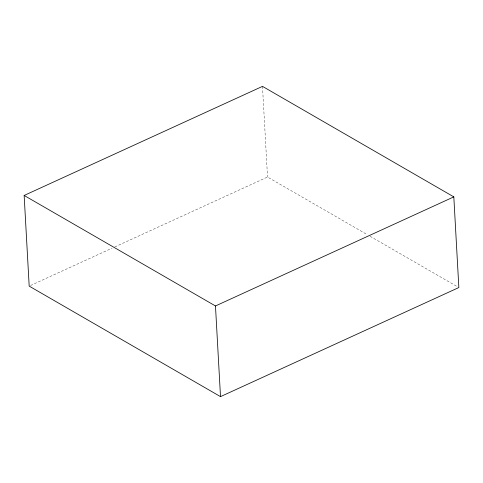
<?xml version="1.0" encoding="UTF-8"?>
<svg xmlns="http://www.w3.org/2000/svg" width="483" height="483" viewBox="0 0 483 483"><rect width="100%" height="100%" fill="white"/><g stroke="black" fill="none" stroke-linecap="round" stroke-linejoin="round"><path stroke-width="0.36" stroke-dasharray="2.42 1.81" d="M30.556 285.495L112.056 248.19M114.797 246.94L267.528 177.038L367.436 234.744M370.044 236.253L457.546 286.787M262.492 86.372L267.528 177.038"/><path stroke-width="0.72" d="M24.15 195.458L262.492 86.372L453.815 196.883L458.85 287.542L220.508 396.628L29.185 286.117L24.15 195.458L215.472 305.962L453.815 196.883M215.472 305.962L220.508 396.628"/></g></svg>
